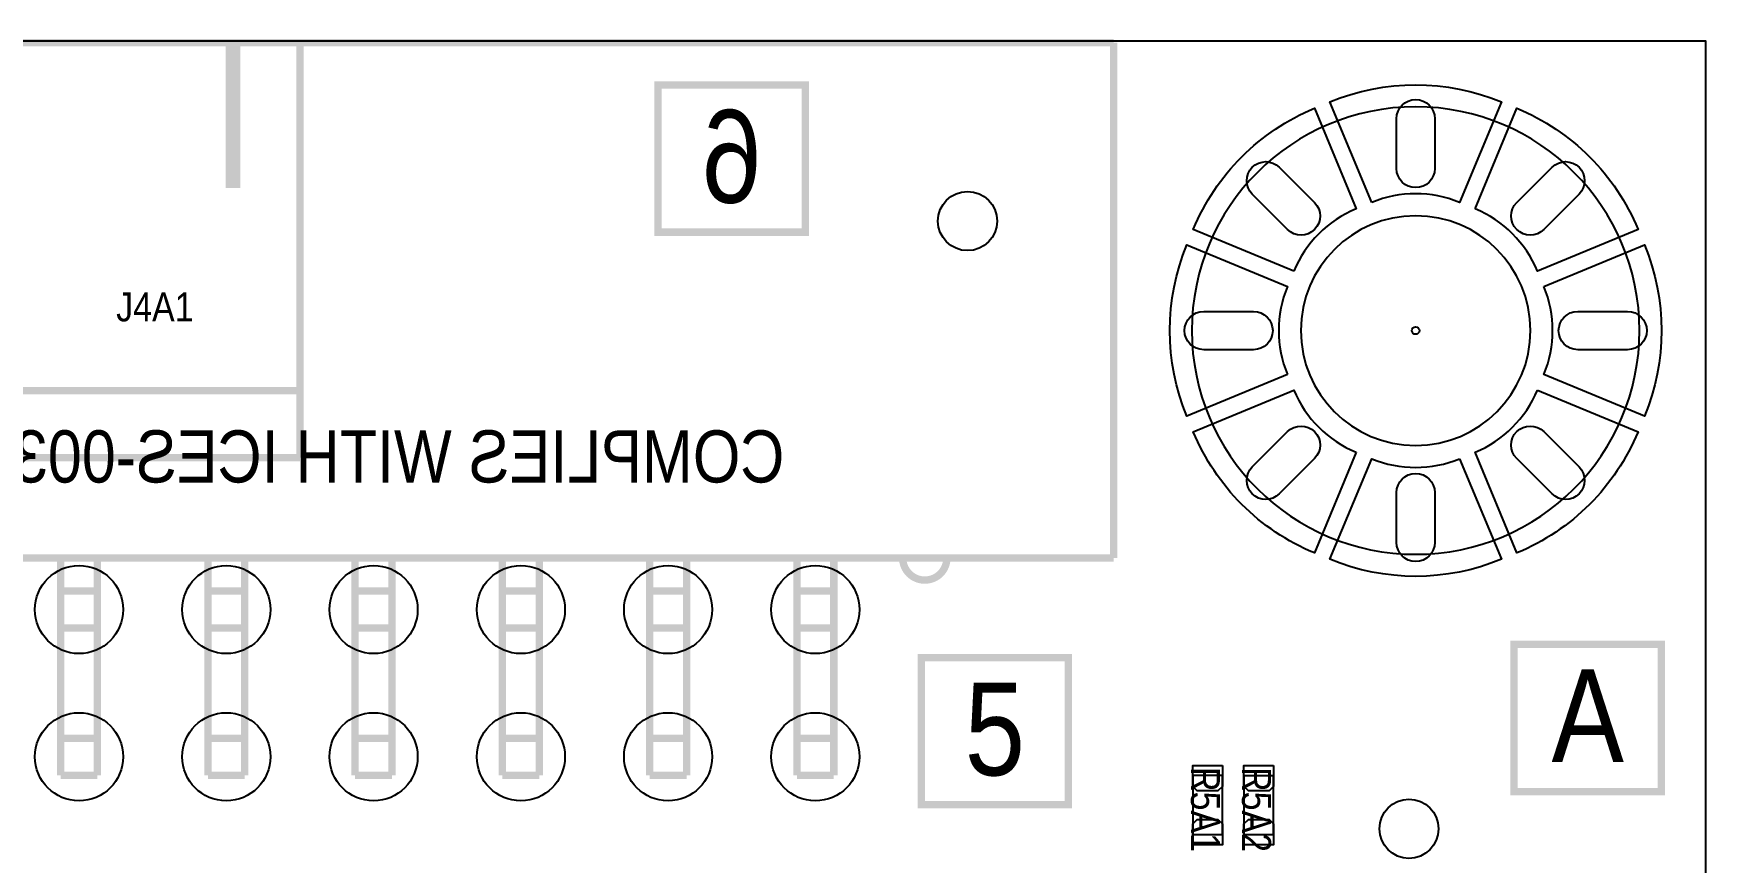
# Model space of a CAD drawing. Extents: x -11 to 122, y -5 to 122.
# Drawn here: x 93.16 to 122, y 107.82 to 122.13 of the extents above; entities that cross this region are included whole.
import ezdxf
from ezdxf.enums import TextEntityAlignment as Align

# ---------------------------------------------------------------- set-up
doc = ezdxf.new("R2010")
doc.units = 0
doc.header["$MEASUREMENT"] = 0
for name, color, linetype in [('BG_OUTLINE', 7, 'CONTINUOUS'), ('BG_SILKSCREEN_BOTTOM', 7, 'CONTINUOUS'), ('BG_SILKSCREEN_TOP', 7, 'CONTINUOUS'), ('PG_ASSEMBLY_TOP', 7, 'CONTINUOUS'), ('PIN_BOTTOM', 7, 'CONTINUOUS'), ('PIN_TOP', 7, 'CONTINUOUS'), ('RD_ASSEMBLY_TOP', 7, 'CONTINUOUS')]:
    doc.layers.add(name, color=color, linetype=linetype)

msp = doc.modelspace()

# ---------------------------------------------------------------- linework, layer by layer
at = {"layer": 'BG_OUTLINE'}
msp.add_lwpolyline([(-5, -5), (-5, 122), (122, 122), (122, -5)], close=True, dxfattribs=at)
at = {"layer": 'BG_SILKSCREEN_BOTTOM', "const_width": 0.254}
msp.add_lwpolyline([(96.6, 122), (96.6, 119.46)], dxfattribs=at)
at = {"layer": 'BG_SILKSCREEN_BOTTOM', "const_width": 0.127}
for points in [[(103.935, 118.698), (106.475, 118.698), (106.475, 121.238), (103.935, 121.238)], [(121.238, 111.586), (118.698, 111.586), (118.698, 109.046), (121.238, 109.046)]]:
    msp.add_lwpolyline(points, close=True, dxfattribs=at)
at = {"layer": 'BG_SILKSCREEN_TOP', "const_width": 0.254}
msp.add_lwpolyline([(96.6, 122), (96.6, 119.46)], dxfattribs=at)
at = {"layer": 'BG_SILKSCREEN_TOP', "const_width": 0.127}
for points in [[(121.238, 111.586), (118.698, 111.586), (118.698, 109.046), (121.238, 109.046)], [(108.472, 108.818), (111.012, 108.818), (111.012, 111.358), (108.472, 111.358)]]:
    msp.add_lwpolyline(points, close=True, dxfattribs=at)
at = {"layer": 'PG_ASSEMBLY_TOP', "const_width": 0.127}
for points in [[(78.643, 121.965), (111.791, 121.965)], [(97.757, 121.965), (97.757, 114.806)], [(111.791, 121.965), (111.791, 113.075)], [(92.677, 115.963), (97.757, 115.963)], [(92.677, 114.806), (97.757, 114.806)], [(78.643, 113.075), (111.791, 113.075)], [(93.629, 113.075), (93.629, 109.328)], [(94.265, 113.075), (94.265, 109.328)], [(96.169, 113.075), (96.169, 109.328)], [(96.805, 113.075), (96.805, 109.328)], [(98.709, 113.075), (98.709, 109.328)], [(99.345, 113.075), (99.345, 109.328)], [(101.249, 113.075), (101.249, 109.328)], [(101.885, 113.075), (101.885, 109.328)], [(103.789, 113.075), (103.789, 109.328)], [(104.425, 113.075), (104.425, 109.328)], [(106.329, 113.075), (106.329, 109.328)], [(106.965, 113.075), (106.965, 109.328)], [(93.629, 112.504), (93.629, 111.868)], [(93.629, 112.504), (94.265, 112.504)], [(94.265, 112.504), (94.265, 111.868)], [(96.169, 112.504), (96.169, 111.868)], [(96.169, 112.504), (96.805, 112.504)], [(96.805, 112.504), (96.805, 111.868)], [(98.709, 112.504), (98.709, 111.868)], [(98.709, 112.504), (99.345, 112.504)], [(99.345, 112.504), (99.345, 111.868)], [(101.249, 112.504), (101.249, 111.868)], [(101.249, 112.504), (101.885, 112.504)], [(101.885, 112.504), (101.885, 111.868)], [(103.789, 112.504), (103.789, 111.868)], [(103.789, 112.504), (104.425, 112.504)], [(104.425, 112.504), (104.425, 111.868)], [(106.329, 112.504), (106.329, 111.868)], [(106.329, 112.504), (106.965, 112.504)], [(106.965, 112.504), (106.965, 111.868)], [(93.629, 111.868), (94.265, 111.868)], [(96.169, 111.868), (96.805, 111.868)], [(98.709, 111.868), (99.345, 111.868)], [(101.249, 111.868), (101.885, 111.868)], [(103.789, 111.868), (104.425, 111.868)], [(106.329, 111.868), (106.965, 111.868)], [(93.629, 109.964), (94.265, 109.964)], [(96.169, 109.964), (96.805, 109.964)], [(98.709, 109.964), (99.345, 109.964)], [(101.249, 109.964), (101.885, 109.964)], [(103.789, 109.964), (104.425, 109.964)], [(106.329, 109.964), (106.965, 109.964)], [(93.629, 109.328), (94.265, 109.328)], [(96.169, 109.328), (96.805, 109.328)], [(98.709, 109.328), (99.345, 109.328)], [(101.249, 109.328), (101.885, 109.328)], [(103.789, 109.328), (104.425, 109.328)], [(106.329, 109.328), (106.965, 109.328)]]:
    msp.add_lwpolyline(points, dxfattribs=at)
at = {"layer": 'PG_ASSEMBLY_TOP'}
for points in [[(120.861, 117, 1), (113.139, 117, 1)], [(118.981, 117, 1), (115.019, 117, 1)]]:
    msp.add_lwpolyline(points, format="xyb", close=True, dxfattribs=at)
at = {"layer": 'PG_ASSEMBLY_TOP', "const_width": 0.127}
msp.add_lwpolyline([(108.153, 113.075, 1), (108.915, 113.075)], format="xyb", dxfattribs=at)
at = {"layer": 'PG_ASSEMBLY_TOP'}
for points in [[(113.158, 109.32), (113.158, 108.304), (113.666, 108.304), (113.666, 109.32)], [(114.039, 109.319), (114.039, 108.303), (114.547, 108.303), (114.547, 109.319)]]:
    msp.add_lwpolyline(points, close=True, dxfattribs=at)
at = {"layer": 'PIN_BOTTOM'}
for points in [[(117.33, 120.656), (117.33, 119.796, -1), (116.67, 119.796), (116.67, 120.656, -1)], [(114.648, 119.818), (115.256, 119.21, -1), (114.79, 118.744), (114.182, 119.352, -1)], [(119.818, 119.352), (119.21, 118.744, -1), (118.744, 119.21), (119.352, 119.818, -1)], [(113.344, 117.33), (114.204, 117.33, -1), (114.204, 116.67), (113.344, 116.67, -1)], [(120.656, 116.67), (119.796, 116.67, -1), (119.796, 117.33), (120.656, 117.33, -1)], [(114.182, 114.648), (114.79, 115.256, -1), (115.256, 114.79), (114.648, 114.182, -1)], [(119.352, 114.182), (118.744, 114.79, -1), (119.21, 115.256), (119.818, 114.648, -1)], [(116.67, 113.344), (116.67, 114.204, -1), (117.33, 114.204), (117.33, 113.344, -1)]]:
    msp.add_lwpolyline(points, format="xyb", close=True, dxfattribs=at)
for centre, radius in [((109.271, 118.889), 0.51), ((117, 117), 0.065), ((93.947, 112.186), 0.76), ((96.487, 112.186), 0.76), ((99.027, 112.186), 0.76), ((101.567, 112.186), 0.76), ((104.107, 112.186), 0.76), ((106.647, 112.186), 0.76), ((93.947, 109.646), 0.76), ((96.487, 109.646), 0.76), ((99.027, 109.646), 0.76), ((101.567, 109.646), 0.76), ((104.107, 109.646), 0.76), ((106.647, 109.646), 0.76)]:
    msp.add_circle(centre, radius, dxfattribs=at)
at = {"layer": 'PIN_TOP'}
for points in [[(116.242, 119.211), (115.522, 120.947, -0.198984), (118.478, 120.947), (117.758, 119.211, 0.198828)], [(114.901, 118.027), (113.164, 118.746, -0.198953), (115.254, 120.836), (115.973, 119.099, 0.198873)], [(118.027, 119.099), (118.746, 120.836, -0.198953), (120.836, 118.746), (119.099, 118.027, 0.198873)], [(114.789, 116.242), (113.053, 115.522, -0.198984), (113.053, 118.478), (114.789, 117.758, 0.198828)], [(119.211, 117.758), (120.947, 118.478, -0.198984), (120.947, 115.522), (119.211, 116.242, 0.198828)], [(115.973, 114.901), (115.254, 113.164, -0.198953), (113.164, 115.254), (114.901, 115.973, 0.198873)], [(119.099, 115.973), (120.836, 115.254, -0.198953), (118.746, 113.164), (118.027, 114.901, 0.198873)], [(117.758, 114.789), (118.478, 113.053, -0.198984), (115.522, 113.053), (116.242, 114.789, 0.198828)]]:
    msp.add_lwpolyline(points, format="xyb", close=True, dxfattribs=at)
for points in [[(113.666, 109.498), (113.666, 109.134), (113.59, 109.058), (113.234, 109.058), (113.158, 109.134), (113.158, 109.498)], [(114.547, 109.497), (114.547, 109.133), (114.471, 109.057), (114.115, 109.057), (114.039, 109.133), (114.039, 109.497)], [(113.158, 108.126), (113.158, 108.49), (113.234, 108.566), (113.59, 108.566), (113.666, 108.49), (113.666, 108.126)], [(114.039, 108.125), (114.039, 108.489), (114.115, 108.565), (114.471, 108.565), (114.547, 108.489), (114.547, 108.125)]]:
    msp.add_lwpolyline(points, close=True, dxfattribs=at)
for centre, radius in [((117, 117), 0.065), ((93.947, 112.186), 0.76), ((96.487, 112.186), 0.76), ((99.027, 112.186), 0.76), ((101.567, 112.186), 0.76), ((104.107, 112.186), 0.76), ((106.647, 112.186), 0.76), ((93.947, 109.646), 0.76), ((96.487, 109.646), 0.76), ((99.027, 109.646), 0.76), ((101.567, 109.646), 0.76), ((104.107, 109.646), 0.76), ((106.647, 109.646), 0.76), ((116.885, 108.403), 0.51)]:
    msp.add_circle(centre, radius, dxfattribs=at)

# ---------------------------------------------------------------- texts
at = {"layer": 'BG_SILKSCREEN_BOTTOM', "text_generation_flag": 2}
for s, height, width, p in [('6', 1.6, 0.875, (105.205, 119.206)), ('COMPLIES WITH ICES-003 CLASS A', 0.9, 0.875556, (97.096, 114.378)), ('A', 1.6, 0.875, (119.968, 109.554))]:
    msp.add_text(s, height=height, dxfattribs=dict(at, width=width)).set_placement(p, align=Align.CENTER)
at = {"layer": 'BG_SILKSCREEN_TOP', "width": 0.875}
for s, p in [('A', (119.968, 109.554)), ('5', (109.742, 109.326))]:
    msp.add_text(s, height=1.6, dxfattribs=at).set_placement(p, align=Align.CENTER)
at = {"layer": 'RD_ASSEMBLY_TOP', "width": 0.876}
msp.add_text('J4A1', height=0.5, dxfattribs=at).set_placement((95.255, 117.158), align=Align.CENTER)
for s, p in [('R5A1', (113.124, 108.736)), ('R5A2', (114.005, 108.735))]:
    msp.add_text(s, height=0.5, rotation=270, dxfattribs=at).set_placement(p, align=Align.CENTER)

doc.saveas('drawing.dxf')
